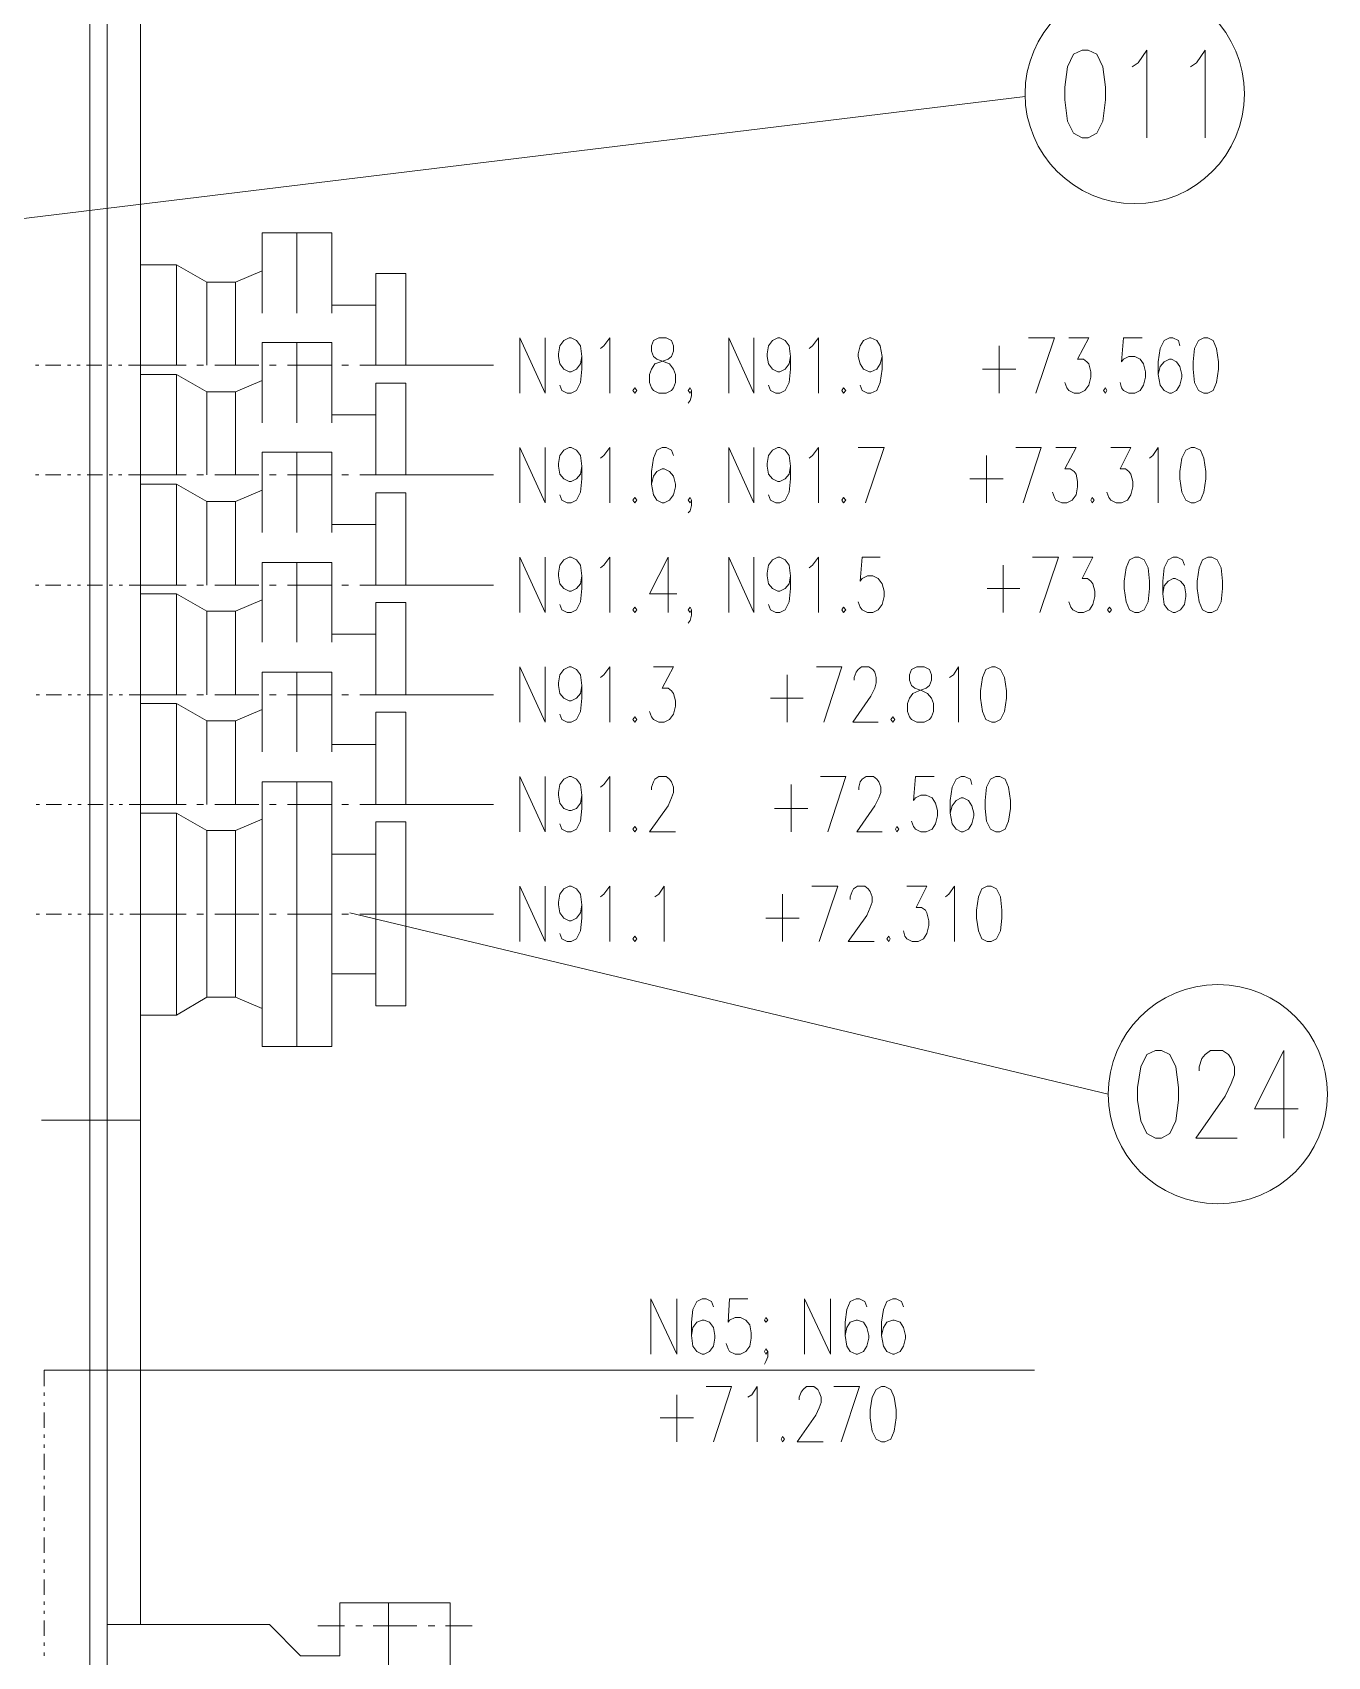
# Model space of a CAD drawing. Header units: millimetres. Extents: x 0 to 588, y 0 to 874.
# Drawn here: x 288 to 329.3, y 550 to 601.8 of the extents above; entities that cross this region are included whole.
import ezdxf

# ---------------------------------------------------------------- set-up
doc = ezdxf.new("R2010")
doc.units = ezdxf.units.MM
doc.layers.get('0').update_dxf_attribs({"lineweight": 18})

msp = doc.modelspace()

# ---------------------------------------------------------------- linework, layer by layer
at = {"color": 0, "lineweight": 0}
for points in [[(289.856, 96.16), (289.856, 761.323)], [(290.407, 607.314), (290.407, 581.935)], [(291.465, 606.383), (291.465, 581.935)], [(323.046, 600.668), (323.236, 600.794), (323.511, 601.197), (323.511, 598.403)], [(324.908, 600.668), (325.099, 600.794), (325.374, 601.197), (325.374, 598.403)], [(279.104, 594.783), (319.638, 599.715)], [(297.561, 592.815), (297.561, 595.376), (295.339, 595.376), (295.339, 594.169), (294.492, 593.81), (293.582, 593.81), (292.608, 594.36), (291.465, 594.36)], [(296.439, 595.376), (296.439, 592.815)], [(292.608, 594.36), (292.608, 591.164)], [(293.582, 593.81), (293.582, 591.164)], [(294.492, 593.81), (294.492, 591.164)], [(295.339, 594.169), (295.339, 592.815)], [(299.911, 594.085), (298.958, 594.085), (298.958, 591.164)], [(299.911, 591.164), (299.911, 594.085)], [(297.561, 593.069), (298.958, 593.069)], [(297.561, 589.322), (297.561, 591.884), (295.339, 591.884), (295.339, 590.677), (294.492, 590.317), (293.582, 590.317), (292.608, 590.867), (291.465, 590.867)], [(296.439, 591.884), (296.439, 589.322)], [(303.551, 590.275), (303.551, 592.032), (304.356, 590.275), (304.356, 592.032)], [(305.52, 591.439), (305.477, 591.206), (305.35, 591.037), (305.181, 590.952), (305.118, 590.952), (304.948, 591.037), (304.821, 591.206), (304.779, 591.439), (304.779, 591.524), (304.821, 591.778), (304.948, 591.947), (305.118, 592.032), (305.181, 592.032), (305.35, 591.947), (305.477, 591.778), (305.52, 591.439), (305.52, 591.037), (305.477, 590.614), (305.35, 590.36), (305.181, 590.275), (305.054, 590.275), (304.885, 590.36), (304.821, 590.529)], [(306.112, 591.693), (306.218, 591.778), (306.409, 592.032), (306.409, 590.275)], [(310.197, 590.275), (310.197, 592.032), (311.002, 590.275), (311.002, 592.032)], [(312.166, 591.439), (312.124, 591.206), (311.997, 591.037), (311.827, 590.952), (311.764, 590.952), (311.594, 591.037), (311.467, 591.206), (311.425, 591.439), (311.425, 591.524), (311.467, 591.778), (311.594, 591.947), (311.764, 592.032), (311.827, 592.032), (311.997, 591.947), (312.124, 591.778), (312.166, 591.439), (312.166, 591.037), (312.124, 590.614), (311.997, 590.36), (311.827, 590.275), (311.7, 590.275), (311.531, 590.36), (311.467, 590.529)], [(312.759, 591.693), (312.865, 591.778), (313.055, 592.032), (313.055, 590.275)], [(315.087, 591.439), (315.024, 591.206), (314.918, 591.037), (314.727, 590.952), (314.685, 590.952), (314.494, 591.037), (314.389, 591.206), (314.325, 591.439), (314.325, 591.524), (314.389, 591.778), (314.494, 591.947), (314.685, 592.032), (314.727, 592.032), (314.918, 591.947), (315.024, 591.778), (315.087, 591.439), (315.087, 591.037), (315.024, 590.614), (314.918, 590.36), (314.727, 590.275), (314.621, 590.275), (314.452, 590.36), (314.389, 590.529)], [(318.812, 591.778), (318.812, 590.275)], [(319.976, 590.275), (320.569, 592.032), (319.744, 592.032)], [(321.035, 592.032), (321.67, 592.032), (321.31, 591.354), (321.5, 591.354), (321.606, 591.27), (321.67, 591.206), (321.733, 590.952), (321.733, 590.783), (321.67, 590.529), (321.543, 590.36), (321.373, 590.275), (321.204, 590.275), (321.035, 590.36), (320.971, 590.444), (320.908, 590.614)], [(323.363, 592.032), (322.771, 592.032), (322.707, 591.27), (322.771, 591.354), (322.94, 591.439), (323.13, 591.439), (323.3, 591.354), (323.406, 591.206), (323.469, 590.952), (323.469, 590.783), (323.406, 590.529), (323.3, 590.36), (323.13, 590.275), (322.94, 590.275), (322.771, 590.36), (322.707, 590.444), (322.665, 590.614)], [(324.57, 591.778), (324.527, 591.947), (324.337, 592.032), (324.231, 592.032), (324.062, 591.947), (323.935, 591.693), (323.871, 591.27), (323.871, 590.867), (323.935, 590.529), (324.062, 590.36), (324.231, 590.275), (324.295, 590.275), (324.464, 590.36), (324.57, 590.529), (324.633, 590.783), (324.633, 590.867), (324.57, 591.121), (324.464, 591.27), (324.295, 591.354), (324.231, 591.354), (324.062, 591.27), (323.935, 591.121), (323.871, 590.867)], [(288.121, 591.164), (288.226, 591.164)], [(288.438, 591.164), (288.925, 591.164)], [(289.137, 591.164), (289.243, 591.164)], [(289.433, 591.164), (289.539, 591.164)], [(289.75, 591.164), (290.237, 591.164)], [(290.449, 591.164), (290.555, 591.164)], [(290.767, 591.164), (290.872, 591.164)], [(291.084, 591.164), (291.465, 591.164)], [(291.465, 591.164), (292.925, 591.164)], [(292.608, 590.867), (292.608, 587.671)], [(293.264, 591.164), (293.476, 591.164)], [(293.836, 591.164), (295.233, 591.164)], [(295.339, 590.677), (295.339, 589.322)], [(295.571, 591.164), (295.783, 591.164)], [(296.143, 591.164), (297.54, 591.164)], [(297.878, 591.164), (298.09, 591.164)], [(298.45, 591.164), (299.911, 591.164)], [(299.911, 591.164), (302.704, 591.164)], [(318.283, 591.037), (319.341, 591.037)], [(293.582, 590.317), (293.582, 587.671)], [(294.492, 590.317), (294.492, 587.671)], [(299.911, 590.592), (298.958, 590.592), (298.958, 587.671)], [(299.911, 587.671), (299.911, 590.592)], [(309.012, 590.36), (308.97, 590.275), (308.906, 590.36), (308.97, 590.444), (309.012, 590.36), (309.012, 590.19), (308.97, 590.042), (308.906, 589.957)], [(297.561, 589.576), (298.958, 589.576)], [(297.561, 585.83), (297.561, 588.391), (295.339, 588.391), (295.339, 587.184), (294.492, 586.825), (293.582, 586.825), (292.608, 587.375), (291.465, 587.375)], [(296.439, 588.391), (296.439, 585.83)], [(303.551, 586.782), (303.551, 588.539), (304.356, 586.782), (304.356, 588.539)], [(305.52, 587.947), (305.477, 587.692), (305.35, 587.544), (305.181, 587.46), (305.118, 587.46), (304.948, 587.544), (304.821, 587.692), (304.779, 587.947), (304.779, 588.031), (304.821, 588.285), (304.948, 588.454), (305.118, 588.539), (305.181, 588.539), (305.35, 588.454), (305.477, 588.285), (305.52, 587.947), (305.52, 587.544), (305.477, 587.121), (305.35, 586.867), (305.181, 586.782), (305.054, 586.782), (304.885, 586.867), (304.821, 587.036)], [(306.112, 588.201), (306.218, 588.285), (306.409, 588.539), (306.409, 586.782)], [(308.441, 588.285), (308.377, 588.454), (308.208, 588.539), (308.081, 588.539), (307.911, 588.454), (307.806, 588.201), (307.742, 587.777), (307.742, 587.375), (307.806, 587.036), (307.911, 586.867), (308.081, 586.782), (308.144, 586.782), (308.314, 586.867), (308.441, 587.036), (308.504, 587.29), (308.504, 587.375), (308.441, 587.629), (308.314, 587.777), (308.144, 587.862), (308.081, 587.862), (307.911, 587.777), (307.806, 587.629), (307.742, 587.375)], [(310.197, 586.782), (310.197, 588.539), (311.002, 586.782), (311.002, 588.539)], [(312.166, 587.947), (312.124, 587.692), (311.997, 587.544), (311.827, 587.46), (311.764, 587.46), (311.594, 587.544), (311.467, 587.692), (311.425, 587.947), (311.425, 588.031), (311.467, 588.285), (311.594, 588.454), (311.764, 588.539), (311.827, 588.539), (311.997, 588.454), (312.124, 588.285), (312.166, 587.947), (312.166, 587.544), (312.124, 587.121), (311.997, 586.867), (311.827, 586.782), (311.7, 586.782), (311.531, 586.867), (311.467, 587.036)], [(312.759, 588.201), (312.865, 588.285), (313.055, 588.539), (313.055, 586.782)], [(314.558, 586.782), (315.151, 588.539), (314.325, 588.539)], [(318.41, 588.285), (318.41, 586.782)], [(319.574, 586.782), (320.146, 588.539), (319.341, 588.539)], [(320.611, 588.539), (321.268, 588.539), (320.908, 587.862), (321.077, 587.862), (321.204, 587.777), (321.268, 587.692), (321.31, 587.46), (321.31, 587.29), (321.268, 587.036), (321.141, 586.867), (320.971, 586.782), (320.802, 586.782), (320.611, 586.867), (320.569, 586.952), (320.506, 587.121)], [(322.368, 588.539), (323.003, 588.539), (322.665, 587.862), (322.834, 587.862), (322.94, 587.777), (323.003, 587.692), (323.067, 587.46), (323.067, 587.29), (323.003, 587.036), (322.897, 586.867), (322.707, 586.782), (322.538, 586.782), (322.368, 586.867), (322.305, 586.952), (322.241, 587.121)], [(323.596, 588.201), (323.702, 588.285), (323.871, 588.539), (323.871, 586.782)], [(288.121, 587.671), (288.226, 587.671)], [(288.438, 587.671), (288.925, 587.671)], [(289.137, 587.671), (289.243, 587.671)], [(289.454, 587.671), (289.56, 587.671)], [(289.772, 587.671), (290.259, 587.671)], [(290.47, 587.671), (290.576, 587.671)], [(290.767, 587.671), (290.872, 587.671)], [(291.084, 587.671), (291.465, 587.671)], [(291.465, 587.671), (292.925, 587.671)], [(293.264, 587.671), (293.476, 587.671)], [(293.836, 587.671), (295.233, 587.671)], [(295.571, 587.671), (295.783, 587.671)], [(296.143, 587.671), (297.54, 587.671)], [(297.878, 587.671), (298.09, 587.671)], [(298.45, 587.671), (299.911, 587.671)], [(299.911, 587.671), (302.704, 587.671)], [(292.608, 587.375), (292.608, 584.158)], [(295.339, 587.184), (295.339, 585.83)], [(299.911, 587.1), (298.958, 587.1), (298.958, 584.158)], [(299.911, 584.158), (299.911, 587.1)], [(317.881, 587.544), (318.939, 587.544)], [(293.582, 586.825), (293.582, 584.158)], [(294.492, 586.825), (294.492, 584.158)], [(309.012, 586.867), (308.97, 586.782), (308.906, 586.867), (308.97, 586.952), (309.012, 586.867), (309.012, 586.698), (308.97, 586.528), (308.906, 586.465)], [(297.561, 586.084), (298.958, 586.084)], [(303.551, 583.29), (303.551, 585.047), (304.356, 583.29), (304.356, 585.047)], [(305.52, 584.454), (305.477, 584.2), (305.35, 584.052), (305.181, 583.967), (305.118, 583.967), (304.948, 584.052), (304.821, 584.2), (304.779, 584.454), (304.779, 584.539), (304.821, 584.793), (304.948, 584.962), (305.118, 585.047), (305.181, 585.047), (305.35, 584.962), (305.477, 584.793), (305.52, 584.454), (305.52, 584.052), (305.477, 583.629), (305.35, 583.375), (305.181, 583.29), (305.054, 583.29), (304.885, 583.375), (304.821, 583.544)], [(306.112, 584.708), (306.218, 584.793), (306.409, 585.047), (306.409, 583.29)], [(308.271, 585.047), (307.679, 583.883), (308.546, 583.883)], [(308.271, 585.047), (308.271, 583.29)], [(310.197, 583.29), (310.197, 585.047), (311.002, 583.29), (311.002, 585.047)], [(312.166, 584.454), (312.124, 584.2), (311.997, 584.052), (311.827, 583.967), (311.764, 583.967), (311.594, 584.052), (311.467, 584.2), (311.425, 584.454), (311.425, 584.539), (311.467, 584.793), (311.594, 584.962), (311.764, 585.047), (311.827, 585.047), (311.997, 584.962), (312.124, 584.793), (312.166, 584.454), (312.166, 584.052), (312.124, 583.629), (311.997, 583.375), (311.827, 583.29), (311.7, 583.29), (311.531, 583.375), (311.467, 583.544)], [(312.759, 584.708), (312.865, 584.793), (313.055, 585.047), (313.055, 583.29)], [(315.024, 585.047), (314.452, 585.047), (314.389, 584.285), (314.452, 584.369), (314.621, 584.454), (314.791, 584.454), (314.96, 584.369), (315.087, 584.2), (315.151, 583.967), (315.151, 583.798), (315.087, 583.544), (314.96, 583.375), (314.791, 583.29), (314.621, 583.29), (314.452, 583.375), (314.389, 583.459), (314.325, 583.629)], [(320.103, 583.29), (320.696, 585.047), (319.871, 585.047)], [(321.162, 585.047), (321.797, 585.047), (321.458, 584.369), (321.627, 584.369), (321.733, 584.285), (321.797, 584.2), (321.86, 583.967), (321.86, 583.798), (321.797, 583.544), (321.691, 583.375), (321.5, 583.29), (321.331, 583.29), (321.162, 583.375), (321.098, 583.459), (321.035, 583.629)], [(324.718, 584.793), (324.654, 584.962), (324.485, 585.047), (324.358, 585.047), (324.189, 584.962), (324.062, 584.708), (324.019, 584.285), (324.019, 583.883), (324.062, 583.544), (324.189, 583.375), (324.358, 583.29), (324.421, 583.29), (324.591, 583.375), (324.718, 583.544), (324.76, 583.798), (324.76, 583.883), (324.718, 584.136), (324.591, 584.285), (324.421, 584.369), (324.358, 584.369), (324.189, 584.285), (324.062, 584.136), (324.019, 583.883)], [(297.561, 582.337), (297.561, 584.877), (295.339, 584.877), (295.339, 583.692), (294.492, 583.332), (293.582, 583.332), (292.608, 583.883), (291.465, 583.883)], [(296.439, 584.877), (296.439, 582.337)], [(318.939, 584.793), (318.939, 583.29)], [(288.121, 584.158), (288.226, 584.158)], [(288.438, 584.158), (288.925, 584.158)], [(289.137, 584.158), (289.243, 584.158)], [(289.454, 584.158), (289.56, 584.158)], [(289.772, 584.158), (290.259, 584.158)], [(290.47, 584.158), (290.576, 584.158)], [(290.788, 584.158), (290.894, 584.158)], [(291.105, 584.158), (291.465, 584.158)], [(291.465, 584.158), (292.925, 584.158)], [(293.264, 584.158), (293.476, 584.158)], [(293.836, 584.158), (295.233, 584.158)], [(295.571, 584.158), (295.783, 584.158)], [(296.143, 584.158), (297.54, 584.158)], [(297.878, 584.158), (298.09, 584.158)], [(298.45, 584.158), (299.911, 584.158)], [(299.911, 584.158), (302.704, 584.158)], [(318.431, 584.052), (319.469, 584.052)], [(292.608, 583.883), (292.608, 580.665)], [(295.339, 583.692), (295.339, 582.337)], [(299.911, 583.607), (298.958, 583.607), (298.958, 580.665)], [(299.911, 580.665), (299.911, 583.607)], [(309.012, 583.375), (308.97, 583.29), (308.906, 583.375), (308.97, 583.459), (309.012, 583.375), (309.012, 583.205), (308.97, 583.036), (308.906, 582.951)], [(293.582, 583.332), (293.582, 580.665)], [(294.492, 583.332), (294.492, 580.665)], [(297.561, 582.591), (298.958, 582.591)], [(290.407, 581.935), (290.407, 490.876)], [(291.465, 581.935), (291.465, 551.053)], [(297.561, 578.844), (297.561, 581.385), (295.339, 581.385), (295.339, 580.199), (294.492, 579.84), (293.582, 579.84), (292.608, 580.39), (291.465, 580.39)], [(296.439, 581.385), (296.439, 578.844)], [(303.551, 579.797), (303.551, 581.554), (304.356, 579.797), (304.356, 581.554)], [(305.52, 580.961), (305.477, 580.707), (305.35, 580.559), (305.181, 580.475), (305.118, 580.475), (304.948, 580.559), (304.821, 580.707), (304.779, 580.961), (304.779, 581.046), (304.821, 581.3), (304.948, 581.47), (305.118, 581.554), (305.181, 581.554), (305.35, 581.47), (305.477, 581.3), (305.52, 580.961), (305.52, 580.559), (305.477, 580.136), (305.35, 579.882), (305.181, 579.797), (305.054, 579.797), (304.885, 579.882), (304.821, 580.051)], [(306.112, 581.216), (306.218, 581.3), (306.409, 581.554), (306.409, 579.797)], [(307.806, 581.554), (308.441, 581.554), (308.081, 580.877), (308.271, 580.877), (308.377, 580.792), (308.441, 580.707), (308.504, 580.475), (308.504, 580.305), (308.441, 580.051), (308.314, 579.882), (308.144, 579.797), (307.975, 579.797), (307.806, 579.882), (307.742, 579.967), (307.679, 580.136)], [(313.224, 579.797), (313.796, 581.554), (312.991, 581.554)], [(314.198, 581.131), (314.198, 581.216), (314.262, 581.385), (314.325, 581.47), (314.431, 581.554), (314.664, 581.554), (314.791, 581.47), (314.854, 581.385), (314.897, 581.216), (314.897, 581.046), (314.854, 580.877), (314.727, 580.623), (314.156, 579.797), (314.96, 579.797)], [(317.225, 581.216), (317.352, 581.3), (317.521, 581.554), (317.521, 579.797)], [(312.06, 581.3), (312.06, 579.797)], [(288.142, 580.665), (288.248, 580.665)], [(288.459, 580.665), (288.946, 580.665)], [(289.158, 580.665), (289.264, 580.665)], [(289.454, 580.665), (289.56, 580.665)], [(289.772, 580.665), (290.259, 580.665)], [(290.47, 580.665), (290.576, 580.665)], [(290.788, 580.665), (290.894, 580.665)], [(291.105, 580.665), (291.465, 580.665)], [(291.465, 580.665), (292.925, 580.665)], [(292.608, 580.39), (292.608, 577.173)], [(293.264, 580.665), (293.476, 580.665)], [(293.836, 580.665), (295.233, 580.665)], [(295.571, 580.665), (295.783, 580.665)], [(296.143, 580.665), (297.54, 580.665)], [(297.878, 580.665), (298.09, 580.665)], [(298.45, 580.665), (299.911, 580.665)], [(299.911, 580.665), (302.704, 580.665)], [(311.531, 580.559), (312.568, 580.559)], [(293.582, 579.84), (293.582, 577.173)], [(294.492, 579.84), (294.492, 577.173)], [(295.339, 580.199), (295.339, 578.844)], [(299.911, 580.115), (298.958, 580.115), (298.958, 577.173)], [(299.911, 577.173), (299.911, 580.115)], [(297.561, 579.078), (298.958, 579.078)], [(297.561, 573.68), (297.561, 577.892), (295.339, 577.892), (295.339, 576.707), (294.492, 576.347), (293.582, 576.347), (292.608, 576.898), (291.465, 576.898)], [(296.439, 577.892), (296.439, 573.68)], [(303.551, 576.305), (303.551, 578.062), (304.356, 576.305), (304.356, 578.062)], [(305.52, 577.469), (305.477, 577.215), (305.35, 577.046), (305.181, 576.982), (305.118, 576.982), (304.948, 577.046), (304.821, 577.215), (304.779, 577.469), (304.779, 577.554), (304.821, 577.808), (304.948, 577.977), (305.118, 578.062), (305.181, 578.062), (305.35, 577.977), (305.477, 577.808), (305.52, 577.469), (305.52, 577.046), (305.477, 576.644), (305.35, 576.389), (305.181, 576.305), (305.054, 576.305), (304.885, 576.389), (304.821, 576.559)], [(306.112, 577.723), (306.218, 577.808), (306.409, 578.062), (306.409, 576.305)], [(307.742, 577.638), (307.742, 577.723), (307.806, 577.892), (307.848, 577.977), (307.975, 578.062), (308.208, 578.062), (308.314, 577.977), (308.377, 577.892), (308.441, 577.723), (308.441, 577.554), (308.377, 577.384), (308.271, 577.13), (307.679, 576.305), (308.504, 576.305)], [(312.187, 577.808), (312.187, 576.305)], [(313.351, 576.305), (313.923, 578.062), (313.118, 578.062)], [(314.346, 577.638), (314.346, 577.723), (314.389, 577.892), (314.452, 577.977), (314.579, 578.062), (314.812, 578.062), (314.918, 577.977), (314.981, 577.892), (315.045, 577.723), (315.045, 577.554), (314.981, 577.384), (314.854, 577.13), (314.283, 576.305), (315.087, 576.305)], [(316.738, 578.062), (316.145, 578.062), (316.082, 577.3), (316.145, 577.384), (316.315, 577.469), (316.484, 577.469), (316.675, 577.384), (316.78, 577.215), (316.844, 576.982), (316.844, 576.812), (316.78, 576.559), (316.675, 576.389), (316.484, 576.305), (316.315, 576.305), (316.145, 576.389), (316.082, 576.474), (316.018, 576.644)], [(317.945, 577.808), (317.902, 577.977), (317.712, 578.062), (317.606, 578.062), (317.437, 577.977), (317.31, 577.723), (317.246, 577.3), (317.246, 576.898), (317.31, 576.559), (317.437, 576.389), (317.606, 576.305), (317.669, 576.305), (317.839, 576.389), (317.945, 576.559), (318.008, 576.812), (318.008, 576.898), (317.945, 577.13), (317.839, 577.3), (317.669, 577.384), (317.606, 577.384), (317.437, 577.3), (317.31, 577.13), (317.246, 576.898)], [(288.142, 577.173), (288.248, 577.173)], [(288.459, 577.173), (288.946, 577.173)], [(289.158, 577.173), (289.264, 577.173)], [(289.475, 577.173), (289.581, 577.173)], [(289.793, 577.173), (290.28, 577.173)], [(290.491, 577.173), (290.597, 577.173)], [(290.788, 577.173), (290.894, 577.173)], [(291.105, 577.173), (291.465, 577.173)], [(291.465, 577.173), (292.925, 577.173)], [(292.608, 576.898), (292.608, 573.68)], [(293.264, 577.173), (293.476, 577.173)], [(293.836, 577.173), (295.233, 577.173)], [(295.339, 576.707), (295.339, 573.68)], [(295.571, 577.173), (295.783, 577.173)], [(296.143, 577.173), (297.54, 577.173)], [(297.878, 577.173), (298.09, 577.173)], [(298.45, 577.173), (299.911, 577.173)], [(299.911, 577.173), (302.704, 577.173)], [(311.658, 577.046), (312.716, 577.046)], [(293.582, 576.347), (293.582, 573.68)], [(294.492, 576.347), (294.492, 573.68)], [(299.911, 576.622), (298.958, 576.622), (298.958, 573.68)], [(299.911, 576.622), (299.911, 570.759)], [(297.561, 575.585), (298.958, 575.585)], [(303.551, 572.812), (303.551, 574.569), (304.356, 572.812), (304.356, 574.569)], [(305.52, 573.976), (305.477, 573.722), (305.35, 573.553), (305.181, 573.468), (305.118, 573.468), (304.948, 573.553), (304.821, 573.722), (304.779, 573.976), (304.779, 574.061), (304.821, 574.315), (304.948, 574.485), (305.118, 574.569), (305.181, 574.569), (305.35, 574.485), (305.477, 574.315), (305.52, 573.976), (305.52, 573.553), (305.477, 573.151), (305.35, 572.897), (305.181, 572.812), (305.054, 572.812), (304.885, 572.897), (304.821, 573.066)], [(306.112, 574.231), (306.218, 574.315), (306.409, 574.569), (306.409, 572.812)], [(307.848, 574.231), (307.975, 574.315), (308.144, 574.569), (308.144, 572.812)], [(311.912, 574.315), (311.912, 572.812)], [(313.076, 572.812), (313.669, 574.569), (312.843, 574.569)], [(314.071, 574.146), (314.071, 574.231), (314.135, 574.4), (314.177, 574.485), (314.304, 574.569), (314.537, 574.569), (314.642, 574.485), (314.706, 574.4), (314.769, 574.231), (314.769, 574.061), (314.706, 573.892), (314.6, 573.637), (314.007, 572.812), (314.833, 572.812)], [(315.87, 574.569), (316.505, 574.569), (316.166, 573.892), (316.336, 573.892), (316.463, 573.807), (316.505, 573.722), (316.569, 573.468), (316.569, 573.32), (316.505, 573.066), (316.399, 572.897), (316.23, 572.812), (316.039, 572.812), (315.87, 572.897), (315.807, 572.982), (315.764, 573.151)], [(317.098, 574.231), (317.204, 574.315), (317.394, 574.569), (317.394, 572.812)], [(288.142, 573.68), (288.248, 573.68)], [(288.459, 573.68), (288.946, 573.68)], [(289.158, 573.68), (289.264, 573.68)], [(289.475, 573.68), (289.581, 573.68)], [(289.793, 573.68), (290.28, 573.68)], [(290.491, 573.68), (290.597, 573.68)], [(290.809, 573.68), (290.915, 573.68)], [(291.126, 573.68), (291.465, 573.68)], [(291.465, 573.68), (292.925, 573.68)], [(292.608, 570.462), (292.608, 573.68)], [(293.264, 573.68), (293.476, 573.68)], [(293.582, 571.034), (293.582, 573.68)], [(293.836, 573.68), (295.233, 573.68)], [(294.492, 571.034), (294.492, 573.68)], [(295.339, 570.674), (295.339, 573.68)], [(295.571, 573.68), (295.783, 573.68)], [(296.143, 573.68), (297.54, 573.68)], [(296.439, 569.468), (296.439, 573.68)], [(297.561, 569.468), (297.561, 573.68)], [(297.878, 573.68), (298.09, 573.68)], [(298.132, 573.722), (322.284, 567.944)], [(298.45, 573.68), (299.911, 573.68)], [(299.911, 570.759), (298.958, 570.759), (298.958, 573.68)], [(299.911, 573.68), (302.704, 573.68)], [(311.383, 573.553), (312.441, 573.553)], [(297.561, 571.775), (298.958, 571.775)], [(297.561, 569.468), (295.339, 569.468), (295.339, 570.674), (294.492, 571.034), (293.582, 571.034), (292.608, 570.462), (291.465, 570.462)], [(325.183, 568.685), (325.183, 568.812), (325.268, 569.087), (325.374, 569.214), (325.543, 569.341), (325.924, 569.341), (326.115, 569.214), (326.2, 569.087), (326.305, 568.812), (326.305, 568.558), (326.2, 568.283), (326.009, 567.88), (325.078, 566.547), (326.39, 566.547)], [(327.872, 569.341), (326.94, 567.478), (328.337, 567.478)], [(327.872, 569.341), (327.872, 566.547)], [(291.465, 567.119), (288.311, 567.119)], [(307.721, 559.668), (307.721, 561.425), (308.546, 559.668), (308.546, 561.425)], [(309.711, 561.171), (309.647, 561.34), (309.478, 561.425), (309.351, 561.425), (309.182, 561.34), (309.055, 561.086), (309.012, 560.684), (309.012, 560.26), (309.055, 559.922), (309.182, 559.753), (309.351, 559.668), (309.414, 559.668), (309.584, 559.753), (309.711, 559.922), (309.753, 560.176), (309.753, 560.26), (309.711, 560.514), (309.584, 560.684), (309.414, 560.747), (309.351, 560.747), (309.182, 560.684), (309.055, 560.514), (309.012, 560.26)], [(310.811, 561.425), (310.219, 561.425), (310.176, 560.684), (310.219, 560.747), (310.409, 560.832), (310.579, 560.832), (310.748, 560.747), (310.875, 560.599), (310.917, 560.345), (310.917, 560.176), (310.875, 559.922), (310.748, 559.753), (310.579, 559.668), (310.409, 559.668), (310.219, 559.753), (310.176, 559.837), (310.113, 560.006)], [(312.611, 559.668), (312.611, 561.425), (313.436, 559.668), (313.436, 561.425)], [(314.6, 561.171), (314.537, 561.34), (314.367, 561.425), (314.262, 561.425), (314.071, 561.34), (313.965, 561.086), (313.902, 560.684), (313.902, 560.26), (313.965, 559.922), (314.071, 559.753), (314.262, 559.668), (314.304, 559.668), (314.494, 559.753), (314.6, 559.922), (314.664, 560.176), (314.664, 560.26), (314.6, 560.514), (314.494, 560.684), (314.304, 560.747), (314.262, 560.747), (314.071, 560.684), (313.965, 560.514), (313.902, 560.26)], [(315.764, 561.171), (315.701, 561.34), (315.531, 561.425), (315.426, 561.425), (315.235, 561.34), (315.129, 561.086), (315.066, 560.684), (315.066, 560.26), (315.129, 559.922), (315.235, 559.753), (315.426, 559.668), (315.468, 559.668), (315.659, 559.753), (315.764, 559.922), (315.828, 560.176), (315.828, 560.26), (315.764, 560.514), (315.659, 560.684), (315.468, 560.747), (315.426, 560.747), (315.235, 560.684), (315.129, 560.514), (315.066, 560.26)], [(311.446, 559.753), (311.383, 559.668), (311.341, 559.753), (311.383, 559.837), (311.446, 559.753), (311.446, 559.583), (311.383, 559.435), (311.341, 559.35)], [(288.396, 559.16), (288.396, 558.652)], [(288.396, 559.16), (319.934, 559.16)], [(309.711, 556.874), (310.282, 558.631), (309.478, 558.631)], [(310.811, 558.292), (310.938, 558.376), (311.108, 558.631), (311.108, 556.874)], [(312.441, 558.207), (312.441, 558.292), (312.505, 558.461), (312.568, 558.546), (312.674, 558.631), (312.907, 558.631), (313.034, 558.546), (313.076, 558.461), (313.14, 558.292), (313.14, 558.123), (313.076, 557.953), (312.97, 557.721), (312.378, 556.874), (313.203, 556.874)], [(313.775, 556.874), (314.367, 558.631), (313.542, 558.631)], [(288.396, 558.44), (288.396, 558.334)], [(288.396, 558.123), (288.396, 558.017)], [(308.546, 558.376), (308.546, 556.874)], [(288.396, 557.805), (288.396, 557.318)], [(308.017, 557.636), (309.076, 557.636)], [(288.396, 557.107), (288.396, 557.001)], [(288.396, 556.789), (288.396, 556.683)], [(288.396, 556.493), (288.396, 555.985)], [(288.396, 555.794), (288.396, 555.688)], [(288.396, 555.477), (288.396, 555.371)], [(288.396, 555.159), (288.396, 554.672)], [(288.396, 554.461), (288.396, 554.355)], [(288.396, 554.143), (288.396, 554.038)], [(288.396, 553.826), (288.396, 553.339)], [(288.396, 553.127), (288.396, 553.021)], [(288.396, 552.81), (288.396, 552.704)], [(288.396, 552.492), (288.396, 552.005)], [(288.396, 551.794), (288.396, 551.688)], [(288.396, 551.497), (288.396, 551.392)], [(297.815, 551.751), (301.329, 551.751), (301.329, 543.772)], [(297.815, 551.751), (297.815, 550.058)], [(299.36, 551.751), (299.36, 543.772)], [(288.396, 551.18), (288.396, 550.693)], [(295.571, 551.053), (290.407, 551.053)], [(295.571, 551.053), (296.566, 550.058), (297.815, 550.058)], [(297.963, 551.011), (297.116, 551.011)], [(298.535, 551.011), (298.323, 551.011)], [(300.27, 551.011), (298.873, 551.011)], [(300.842, 551.011), (300.63, 551.011)], [(302.027, 551.011), (301.18, 551.011)], [(288.396, 550.481), (288.396, 550.376)], [(288.396, 550.164), (288.396, 550.058)]]:
    msp.add_lwpolyline(points, dxfattribs=at)
for points in [[(321.458, 601.197), (321.183, 601.069), (320.993, 600.668), (320.908, 600.011), (320.908, 599.609), (320.993, 598.932), (321.183, 598.551), (321.458, 598.403), (321.649, 598.403), (321.924, 598.551), (322.114, 598.932), (322.199, 599.609), (322.199, 600.011), (322.114, 600.668), (321.924, 601.069), (321.649, 601.197)], [(307.975, 592.032), (307.806, 591.947), (307.742, 591.778), (307.742, 591.608), (307.806, 591.439), (307.911, 591.354), (308.144, 591.27), (308.314, 591.206), (308.441, 591.037), (308.504, 590.867), (308.504, 590.614), (308.441, 590.444), (308.377, 590.36), (308.208, 590.275), (307.975, 590.275), (307.806, 590.36), (307.742, 590.444), (307.679, 590.614), (307.679, 590.867), (307.742, 591.037), (307.848, 591.206), (308.038, 591.27), (308.271, 591.354), (308.377, 591.439), (308.441, 591.608), (308.441, 591.778), (308.377, 591.947), (308.208, 592.032)], [(325.332, 592.032), (325.162, 591.947), (325.035, 591.693), (324.993, 591.27), (324.993, 591.037), (325.035, 590.614), (325.162, 590.36), (325.332, 590.275), (325.459, 590.275), (325.628, 590.36), (325.734, 590.614), (325.797, 591.037), (325.797, 591.27), (325.734, 591.693), (325.628, 591.947), (325.459, 592.032)], [(307.213, 590.444), (307.149, 590.36), (307.213, 590.275), (307.276, 590.36)], [(313.859, 590.444), (313.796, 590.36), (313.859, 590.275), (313.923, 590.36)], [(322.199, 590.444), (322.135, 590.36), (322.199, 590.275), (322.241, 590.36)], [(324.93, 588.539), (324.76, 588.454), (324.633, 588.201), (324.57, 587.777), (324.57, 587.544), (324.633, 587.121), (324.76, 586.867), (324.93, 586.782), (325.035, 586.782), (325.226, 586.867), (325.332, 587.121), (325.395, 587.544), (325.395, 587.777), (325.332, 588.201), (325.226, 588.454), (325.035, 588.539)], [(307.213, 586.952), (307.149, 586.867), (307.213, 586.782), (307.276, 586.867)], [(313.859, 586.952), (313.796, 586.867), (313.859, 586.782), (313.923, 586.867)], [(321.776, 586.952), (321.733, 586.867), (321.776, 586.782), (321.839, 586.867)], [(323.13, 585.047), (322.961, 584.962), (322.855, 584.708), (322.792, 584.285), (322.792, 584.052), (322.855, 583.629), (322.961, 583.375), (323.13, 583.29), (323.257, 583.29), (323.427, 583.375), (323.554, 583.629), (323.596, 584.052), (323.596, 584.285), (323.554, 584.708), (323.427, 584.962), (323.257, 585.047)], [(325.459, 585.047), (325.289, 584.962), (325.183, 584.708), (325.12, 584.285), (325.12, 584.052), (325.183, 583.629), (325.289, 583.375), (325.459, 583.29), (325.586, 583.29), (325.755, 583.375), (325.882, 583.629), (325.924, 584.052), (325.924, 584.285), (325.882, 584.708), (325.755, 584.962), (325.586, 585.047)], [(307.213, 583.459), (307.149, 583.375), (307.213, 583.29), (307.276, 583.375)], [(313.859, 583.459), (313.796, 583.375), (313.859, 583.29), (313.923, 583.375)], [(322.326, 583.459), (322.262, 583.375), (322.326, 583.29), (322.389, 583.375)], [(316.188, 581.554), (316.018, 581.47), (315.955, 581.3), (315.955, 581.131), (316.018, 580.961), (316.124, 580.877), (316.357, 580.792), (316.526, 580.707), (316.653, 580.559), (316.717, 580.39), (316.717, 580.136), (316.653, 579.967), (316.59, 579.882), (316.421, 579.797), (316.188, 579.797), (316.018, 579.882), (315.955, 579.967), (315.891, 580.136), (315.891, 580.39), (315.955, 580.559), (316.061, 580.707), (316.251, 580.792), (316.484, 580.877), (316.59, 580.961), (316.653, 581.131), (316.653, 581.3), (316.59, 581.47), (316.421, 581.554)], [(318.579, 581.554), (318.389, 581.47), (318.283, 581.216), (318.22, 580.792), (318.22, 580.559), (318.283, 580.136), (318.389, 579.882), (318.579, 579.797), (318.685, 579.797), (318.855, 579.882), (318.982, 580.136), (319.045, 580.559), (319.045, 580.792), (318.982, 581.216), (318.855, 581.47), (318.685, 581.554)], [(307.213, 579.967), (307.149, 579.882), (307.213, 579.797), (307.276, 579.882)], [(315.426, 579.967), (315.362, 579.882), (315.426, 579.797), (315.489, 579.882)], [(318.707, 578.062), (318.537, 577.977), (318.41, 577.723), (318.368, 577.3), (318.368, 577.046), (318.41, 576.644), (318.537, 576.389), (318.707, 576.305), (318.834, 576.305), (319.003, 576.389), (319.109, 576.644), (319.172, 577.046), (319.172, 577.3), (319.109, 577.723), (319.003, 577.977), (318.834, 578.062)], [(307.213, 576.474), (307.149, 576.389), (307.213, 576.305), (307.276, 576.389)], [(315.553, 576.474), (315.51, 576.389), (315.553, 576.305), (315.616, 576.389)], [(318.431, 574.569), (318.262, 574.485), (318.156, 574.231), (318.093, 573.807), (318.093, 573.553), (318.156, 573.151), (318.262, 572.897), (318.431, 572.812), (318.558, 572.812), (318.728, 572.897), (318.855, 573.151), (318.897, 573.553), (318.897, 573.807), (318.855, 574.231), (318.728, 574.485), (318.558, 574.569)], [(307.213, 572.982), (307.149, 572.897), (307.213, 572.812), (307.276, 572.897)], [(315.299, 572.982), (315.235, 572.897), (315.299, 572.812), (315.341, 572.897)], [(323.786, 569.341), (323.511, 569.214), (323.321, 568.812), (323.215, 568.156), (323.215, 567.754), (323.321, 567.097), (323.511, 566.695), (323.786, 566.547), (323.977, 566.547), (324.252, 566.695), (324.443, 567.097), (324.527, 567.754), (324.527, 568.156), (324.443, 568.812), (324.252, 569.214), (323.977, 569.341)], [(311.383, 560.832), (311.341, 560.747), (311.383, 560.684), (311.446, 560.747)], [(315.066, 558.631), (314.897, 558.546), (314.769, 558.292), (314.706, 557.89), (314.706, 557.636), (314.769, 557.212), (314.897, 556.958), (315.066, 556.874), (315.172, 556.874), (315.362, 556.958), (315.468, 557.212), (315.531, 557.636), (315.531, 557.89), (315.468, 558.292), (315.362, 558.546), (315.172, 558.631)], [(311.912, 557.043), (311.87, 556.958), (311.912, 556.874), (311.976, 556.958)]]:
    msp.add_lwpolyline(points, close=True, dxfattribs=at)
for centre, radius in [((323.13, 599.8), 3.493), ((325.776, 567.944), 3.492)]:
    msp.add_circle(centre, radius, dxfattribs=at)

doc.saveas('drawing.dxf')
